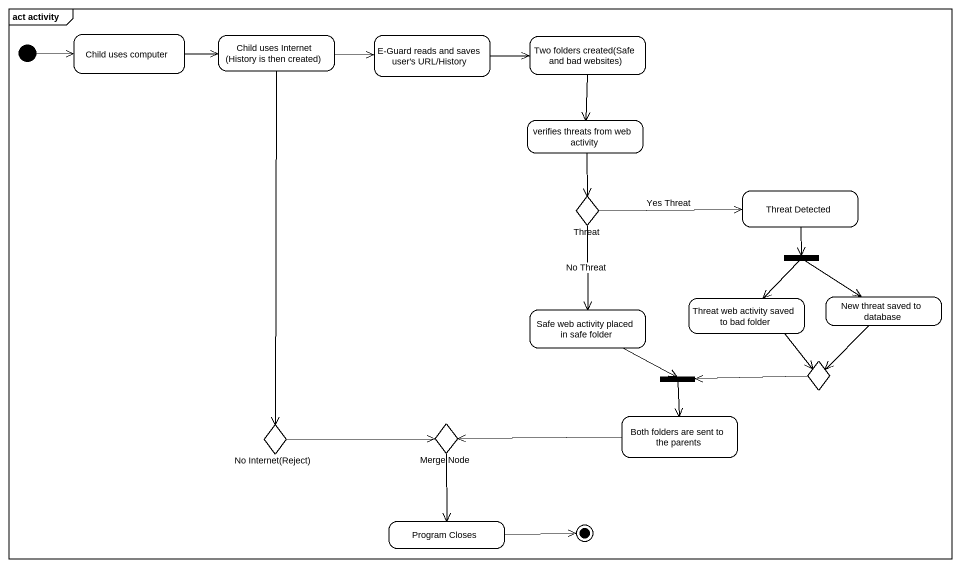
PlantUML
@startuml
mainframe act activity
hide empty description
state "Child uses computer" as Child_uses_computer
state "Child uses Internet (History is then created)" as Child_uses_Internet_History
state "E-Guard reads and saves user's URL/History" as E_Guard_reads_and_saves
state "Two folders created(Safe and bad websites)" as Two_folders_created_Safe
state "verifies threats from web activity" as verifies_threats_from_web
state Threat <<choice>>
state "Threat Detected" as Threat_Detected
state fork1 <<fork>>
state "Threat web activity saved to bad folder" as Threat_web_activity_saved
state "New threat saved to database" as New_threat_saved_to_database
state "Safe web activity placed in safe folder" as Safe_web_activity_placed_in
state fork2 <<join>>
state choice1 <<choice>>
state "No Internet(Reject)" as No_Internet_Reject <<choice>>
state "Merge Node" as Merge_Node <<choice>>
state "Both folders are sent to the parents" as Both_folders_are_sent_to
state "Program Closes" as Program_Closes
[*] -right-> Child_uses_computer
Child_uses_computer -right-> Child_uses_Internet_History
Child_uses_Internet_History -right-> E_Guard_reads_and_saves
Child_uses_Internet_History --> No_Internet_Reject
E_Guard_reads_and_saves -right-> Two_folders_created_Safe
Two_folders_created_Safe --> verifies_threats_from_web
verifies_threats_from_web --> Threat
Threat -right-> Threat_Detected : Yes Threat
Threat --> Safe_web_activity_placed_in : No Threat
Threat_Detected --> fork1
fork1 --> Threat_web_activity_saved
fork1 --> New_threat_saved_to_database
Threat_web_activity_saved --> choice1
New_threat_saved_to_database --> choice1
Safe_web_activity_placed_in -right-> fork2
fork2 --> Both_folders_are_sent_to
choice1 -left-> fork2
No_Internet_Reject -right-> Merge_Node
Merge_Node --> Program_Closes
Both_folders_are_sent_to -left-> Merge_Node
Program_Closes -right-> [*]
@enduml
